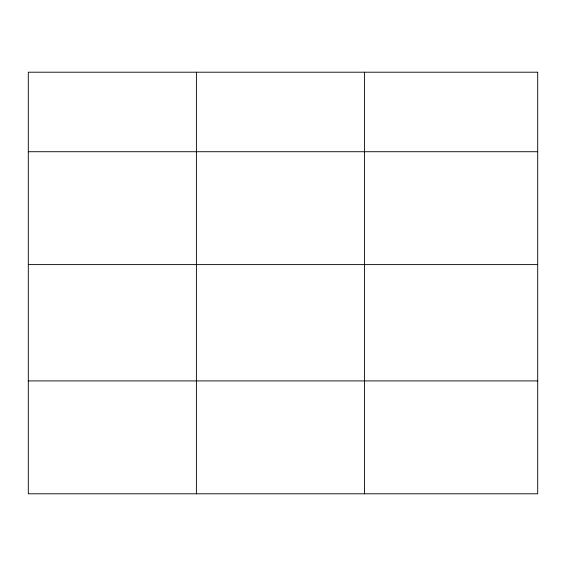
<?xml version="1.0" encoding="UTF-8"?>
<svg xmlns="http://www.w3.org/2000/svg" width="566" height="566" viewBox="0 0 566 566"><rect width="100%" height="100%" fill="white"/><g stroke="black" fill="none" stroke-linecap="round" stroke-linejoin="round"><path stroke-width="0.85" d="M28.3 151.723L537.7 151.723M28.3 264.605L537.7 264.605M28.3 380.911L537.7 380.911M364.504 72.207L364.504 493.793M196.402 72.207L196.402 493.793M537.7 72.207L28.3 72.207L28.3 493.793L537.7 493.793L537.7 72.207"/></g></svg>
